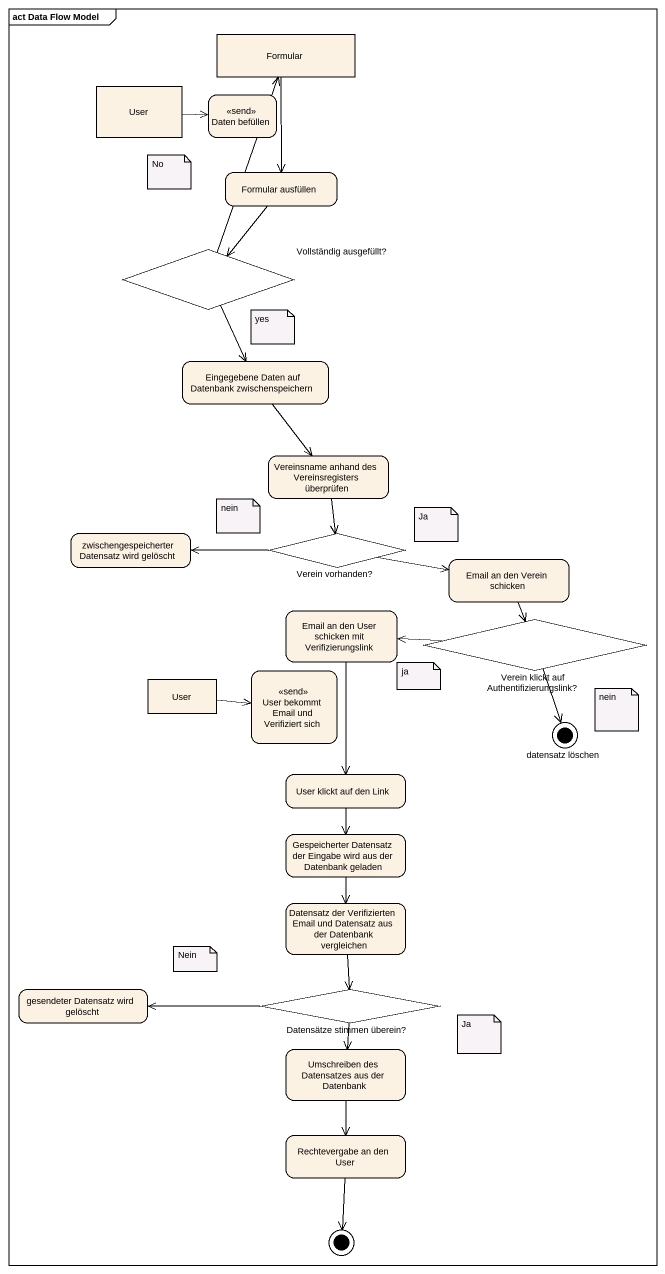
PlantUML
@startuml
mainframe act Data Flow Model
hide empty description
state Formular <<object>>
state User <<object>>
state "Daten befüllen" as Daten_befüllen <<send>>
state "Formular ausfüllen" as Formular_ausfüllen
state "Vollständig ausgefüllt?" as Vollständig_ausgefüllt <<choice>>
state "Eingegebene Daten auf Datenbank zwischenspeichern" as Eingegebene_Daten_auf
state "Vereinsname anhand des Vereinsregisters überprüfen" as Vereinsname_anhand_des
state "zwischengespeicherter Datensatz wird gelöscht" as zwischengespeicherter
state "Verein vorhanden?" as Verein_vorhanden <<choice>>
state "Email an den Verein schicken" as Email_an_den_Verein_schicken
state "Email an den User schicken mit Verifizierungslink" as Email_an_den_User_schicken
state "Verein klickt auf Authentifizierungslink?" as Verein_klickt_auf <<choice>>
state "User" as User_2 <<object>>
state "User bekommt Email und Verifiziert sich" as User_bekommt_Email_und <<send>>
state "datensatz löschen" as datensatz_löschen <<end>>
state "User klickt auf den Link" as User_klickt_auf_den_Link
state "Gespeicherter Datensatz der Eingabe wird aus der Datenbank geladen" as Gespeicherter_Datensatz_der
state "Datensatz der Verifizierten Email und Datensatz aus der Datenbank vergleichen" as Datensatz_der_Verifizierten
state "gesendeter Datensatz wird gelöscht" as gesendeter_Datensatz_wird
state "Datensätze stimmen überein?" as Datensätze_stimmen_überein <<choice>>
state "Umschreiben des Datensatzes aus der Datenbank" as Umschreiben_des_Datensatzes
state "Rechtevergabe an den User" as Rechtevergabe_an_den_User
state final1 <<end>>
Formular --> Formular_ausfüllen
User -right-> Daten_befüllen
Formular_ausfüllen --> Vollständig_ausgefüllt
Vollständig_ausgefüllt -up-> Formular
Vollständig_ausgefüllt --> Eingegebene_Daten_auf
Eingegebene_Daten_auf --> Vereinsname_anhand_des
Vereinsname_anhand_des --> Verein_vorhanden
Verein_vorhanden -left-> zwischengespeicherter
Verein_vorhanden -right-> Email_an_den_Verein_schicken
Email_an_den_Verein_schicken --> Verein_klickt_auf
Email_an_den_User_schicken --> User_klickt_auf_den_Link
Verein_klickt_auf -left-> Email_an_den_User_schicken
Verein_klickt_auf --> datensatz_löschen
User_2 -right-> User_bekommt_Email_und
User_klickt_auf_den_Link --> Gespeicherter_Datensatz_der
Gespeicherter_Datensatz_der --> Datensatz_der_Verifizierten
Datensatz_der_Verifizierten --> Datensätze_stimmen_überein
Datensätze_stimmen_überein -left-> gesendeter_Datensatz_wird
Datensätze_stimmen_überein --> Umschreiben_des_Datensatzes
Umschreiben_des_Datensatzes --> Rechtevergabe_an_den_User
Rechtevergabe_an_den_User --> final1
note as N1
  No
end note
note as N2
  yes
end note
note as N3
  nein
end note
note as N4
  Ja
end note
note as N5
  ja
end note
note as N6
  nein
end note
note as N7
  Nein
end note
note as N8
  Ja
end note
@enduml
